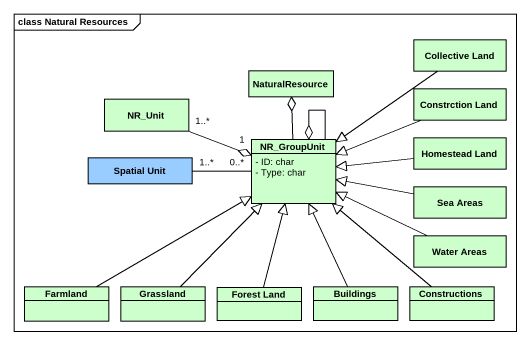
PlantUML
@startuml
mainframe class Natural Resources
hide circle
hide empty members
skinparam classAttributeIconSize 0
class "Collective Land" as Collective_Land #CCFFCC
class NR_Unit #CCFFCC
class NaturalResource #CCFFCC
class "Constrction Land" as Constrction_Land #CCFFCC
class "Homestead Land" as Homestead_Land #CCFFCC
class "Spatial Unit" as Spatial_Unit #99CCFF
class NR_GroupUnit #CCFFCC {
  - ID: char
  - Type: char
}
class "Sea Areas" as Sea_Areas #CCFFCC
class "Water Areas" as Water_Areas #CCFFCC
class Farmland #CCFFCC
class Grassland #CCFFCC
class "Forest Land" as Forest_Land #CCFFCC
class Buildings #CCFFCC
class Constructions #CCFFCC
Collective_Land --|> NR_GroupUnit
NR_Unit "1..*" -right-o "1" NR_GroupUnit
Constrction_Land -left-|> NR_GroupUnit
Homestead_Land -left-|> NR_GroupUnit
NR_GroupUnit -up-o NaturalResource
NR_GroupUnit "0..*" -left- "1..*" Spatial_Unit
NR_GroupUnit --o NR_GroupUnit
Sea_Areas -left-|> NR_GroupUnit
Water_Areas -left-|> NR_GroupUnit
Farmland -right-|> NR_GroupUnit
Grassland -up-|> NR_GroupUnit
Forest_Land -up-|> NR_GroupUnit
Buildings -up-|> NR_GroupUnit
Constructions -up-|> NR_GroupUnit
@enduml
